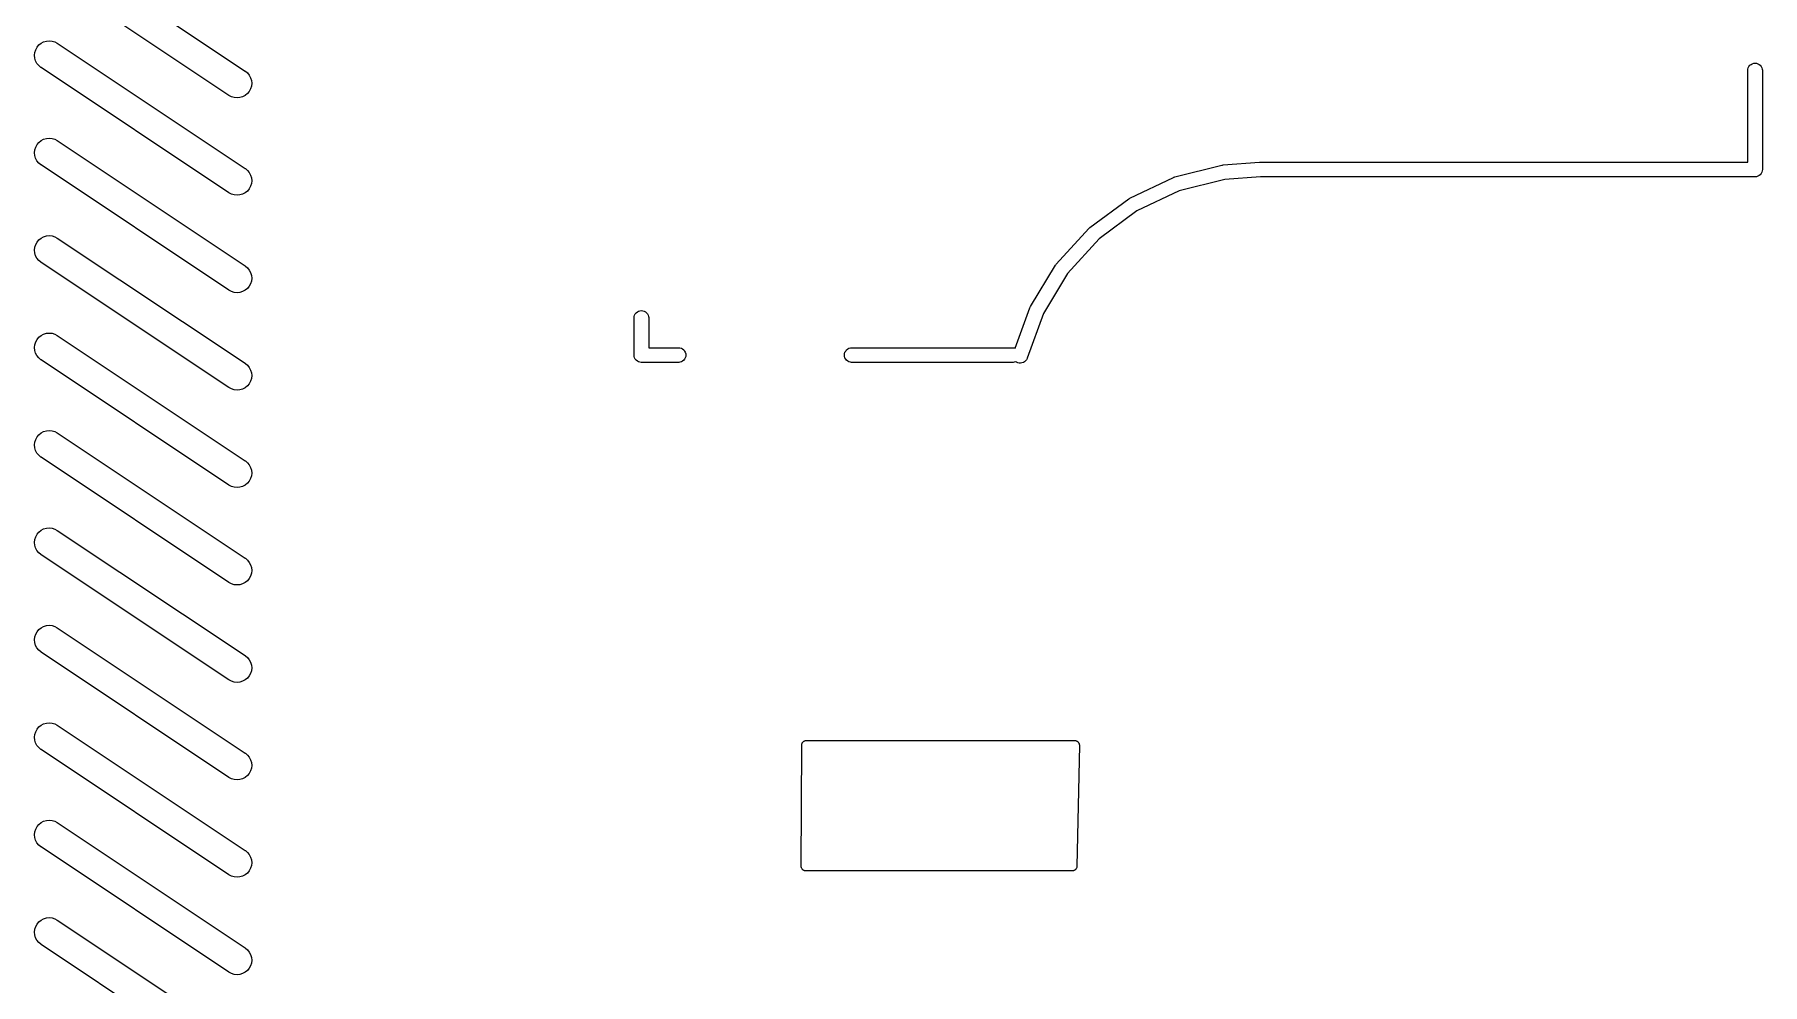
# Model space of a CAD drawing. Extents: x -13 to 127, y -89 to 15.
# Drawn here: x -12.58 to 5.16, y -62.97 to -53.23 of the extents above; entities that cross this region are included whole.
import ezdxf

# ---------------------------------------------------------------- set-up
doc = ezdxf.new("R2010")
doc.units = 0
doc.layers.add('BLACK', color=7, linetype='CONTINUOUS')

msp = doc.modelspace()

# ---------------------------------------------------------------- linework, layer by layer
at = {"layer": 'BLACK', "linetype": 'CONTINUOUS'}
for p, q in [((-12.3451, -52.3138), (-10.4165, -53.5995)), ((-10.5829, -53.8491), (-12.5115, -52.5634)), ((-12.5665, -53.3802), (-12.5525, -53.3545)), ((-12.5525, -53.3545), (-12.5338, -53.332)), ((-12.5338, -53.332), (-12.5111, -53.3135)), ((-12.5111, -53.3135), (-12.4852, -53.2998)), ((-12.4852, -53.2998), (-12.4572, -53.2914)), ((-12.4572, -53.2914), (-12.428, -53.2886)), ((-12.428, -53.2886), (-12.3989, -53.2915)), ((-12.3989, -53.2915), (-12.3709, -53.3)), ((-12.3709, -53.3), (-12.3451, -53.3138)), ((-12.3451, -53.3138), (-10.4165, -54.5995)), ((-12.5783, -53.4373), (-12.5752, -53.4082)), ((-12.5757, -53.4664), (-12.5783, -53.4373)), ((-12.5675, -53.4945), (-12.5757, -53.4664)), ((-12.5752, -53.4082), (-12.5665, -53.3802)), ((-12.5539, -53.5205), (-12.5675, -53.4945)), ((-12.5356, -53.5434), (-12.5539, -53.5205)), ((-12.5132, -53.5622), (-12.5356, -53.5434)), ((5.01038, -53.5652), (5.01734, -53.5521)), ((5.01734, -53.5521), (5.02671, -53.5407)), ((5.02671, -53.5407), (5.03813, -53.5313)), ((5.03813, -53.5313), (5.05116, -53.5244)), ((5.05116, -53.5244), (5.0653, -53.5201)), ((5.0653, -53.5201), (5.08, -53.5186)), ((5.08, -53.5186), (5.0947, -53.5201)), ((5.0947, -53.5201), (5.10884, -53.5244)), ((5.10884, -53.5244), (5.12187, -53.5313)), ((5.12187, -53.5313), (5.13329, -53.5407)), ((5.13329, -53.5407), (5.14266, -53.5521)), ((5.14266, -53.5521), (5.14962, -53.5652)), ((-12.5115, -53.5634), (-12.5132, -53.5622)), ((-10.5829, -54.8491), (-12.5115, -53.5634)), ((-10.4165, -53.5995), (-10.4148, -53.6007)), ((-10.4148, -53.6007), (-10.3924, -53.6195)), ((-10.3924, -53.6195), (-10.3741, -53.6423)), ((-10.3741, -53.6423), (-10.3605, -53.6683)), ((-10.3605, -53.6683), (-10.3523, -53.6964)), ((-10.3497, -53.7256), (-10.3528, -53.7547)), ((-10.3523, -53.6964), (-10.3497, -53.7256)), ((5.005, -53.5903), (5.00609, -53.5793)), ((5.005, -54.535), (5.005, -53.5903)), ((5.00609, -53.5793), (5.01038, -53.5652)), ((5.14962, -53.5652), (5.15391, -53.5793)), ((5.15391, -53.5793), (5.155, -53.5903)), ((5.155, -53.5903), (5.155, -54.6063)), ((-10.5571, -53.8629), (-10.5829, -53.8491)), ((-10.5291, -53.8714), (-10.5571, -53.8629)), ((-10.4999, -53.8743), (-10.5291, -53.8714)), ((-10.4708, -53.8715), (-10.4999, -53.8743)), ((-10.4428, -53.8631), (-10.4708, -53.8715)), ((-10.4169, -53.8494), (-10.4428, -53.8631)), ((-10.3942, -53.8309), (-10.4169, -53.8494)), ((-10.3755, -53.8084), (-10.3942, -53.8309)), ((-10.3615, -53.7826), (-10.3755, -53.8084)), ((-10.3528, -53.7547), (-10.3615, -53.7826)), ((-12.5783, -54.4373), (-12.5752, -54.4082)), ((-12.5757, -54.4664), (-12.5783, -54.4373)), ((-12.5752, -54.4082), (-12.5665, -54.3802)), ((-12.5665, -54.3802), (-12.5525, -54.3545)), ((-12.5525, -54.3545), (-12.5338, -54.332)), ((-12.5338, -54.332), (-12.5111, -54.3135)), ((-12.5111, -54.3135), (-12.4852, -54.2998)), ((-12.4852, -54.2998), (-12.4572, -54.2914)), ((-12.4572, -54.2914), (-12.428, -54.2886)), ((-12.428, -54.2886), (-12.3989, -54.2915)), ((-12.3989, -54.2915), (-12.3709, -54.3)), ((-12.3709, -54.3), (-12.3451, -54.3138)), ((-12.3451, -54.3138), (-10.4165, -55.5995)), ((-12.5675, -54.4945), (-12.5757, -54.4664)), ((-12.5539, -54.5205), (-12.5675, -54.4945)), ((-12.5356, -54.5434), (-12.5539, -54.5205)), ((-12.5132, -54.5622), (-12.5356, -54.5434)), ((-12.5115, -54.5634), (-12.5132, -54.5622)), ((-10.5829, -55.8491), (-12.5115, -54.5634)), ((-10.4165, -54.5995), (-10.4148, -54.6007)), ((-10.4148, -54.6007), (-10.3924, -54.6195)), ((-10.3924, -54.6195), (-10.3741, -54.6423)), ((-0.87437, -54.6859), (-0.39358, -54.5651)), ((-0.39358, -54.5651), (-0.39256, -54.5649)), ((-0.39256, -54.5649), (-0.38669, -54.5641)), ((-0.38669, -54.5641), (-0.38086, -54.5631)), ((-0.38086, -54.5631), (-0.00641, -54.5353)), ((-0.00641, -54.5353), (-0.00367, -54.535)), ((-0.00367, -54.535), (5.005, -54.535)), ((5.15536, -54.61), (5.15391, -54.6247)), ((5.155, -54.6063), (5.15536, -54.61)), ((-10.3615, -54.7826), (-10.3755, -54.8084)), ((-10.3741, -54.6423), (-10.3605, -54.6683)), ((-10.3528, -54.7547), (-10.3615, -54.7826)), ((-10.3605, -54.6683), (-10.3523, -54.6964)), ((-10.3497, -54.7256), (-10.3528, -54.7547)), ((-10.3523, -54.6964), (-10.3497, -54.7256)), ((-1.33633, -54.9026), (-0.88815, -54.6908)), ((-0.88815, -54.6908), (-0.88814, -54.6908)), ((-0.88814, -54.6908), (-0.8872, -54.6904)), ((-0.8872, -54.6904), (-0.88075, -54.6882)), ((-0.88075, -54.6882), (-0.87437, -54.6859)), ((-0.36331, -54.7122), (-0.8307, -54.8296)), ((0.00278, -54.685), (-0.36331, -54.7122)), ((5.07632, -54.685), (0.00278, -54.685)), ((5.08, -54.6854), (5.07632, -54.685)), ((5.08367, -54.685), (5.08, -54.6854)), ((5.0947, -54.6839), (5.08367, -54.685)), ((5.10884, -54.6796), (5.0947, -54.6839)), ((5.12187, -54.6727), (5.10884, -54.6796)), ((5.13329, -54.6633), (5.12187, -54.6727)), ((5.14266, -54.6519), (5.13329, -54.6633)), ((5.14962, -54.6388), (5.14266, -54.6519)), ((5.15391, -54.6247), (5.14962, -54.6388)), ((-10.5571, -54.8629), (-10.5829, -54.8491)), ((-10.5291, -54.8714), (-10.5571, -54.8629)), ((-10.4999, -54.8743), (-10.5291, -54.8714)), ((-10.4708, -54.8715), (-10.4999, -54.8743)), ((-10.4428, -54.8631), (-10.4708, -54.8715)), ((-10.4169, -54.8494), (-10.4428, -54.8631)), ((-10.3942, -54.8309), (-10.4169, -54.8494)), ((-10.3755, -54.8084), (-10.3942, -54.8309)), ((-1.7474, -55.205), (-1.3489, -54.9102)), ((-1.3489, -54.9102), (-1.34889, -54.9102)), ((-1.34889, -54.9102), (-1.34888, -54.9102)), ((-1.34888, -54.9102), (-1.34805, -54.9095)), ((-1.34805, -54.9095), (-1.3422, -54.9061)), ((-1.3422, -54.9061), (-1.33633, -54.9026)), ((-0.8307, -54.8296), (-1.26559, -55.0351)), ((-1.26559, -55.0351), (-1.65227, -55.3212)), ((-12.5338, -55.332), (-12.5111, -55.3135)), ((-12.5111, -55.3135), (-12.4852, -55.2998)), ((-12.4852, -55.2998), (-12.4572, -55.2914)), ((-12.4572, -55.2914), (-12.428, -55.2886)), ((-12.428, -55.2886), (-12.3989, -55.2915)), ((-12.3989, -55.2915), (-12.3709, -55.3)), ((-12.3709, -55.3), (-12.3451, -55.3138)), ((-12.3451, -55.3138), (-10.4165, -56.5995)), ((-2.0919, -55.5814), (-1.75826, -55.2148)), ((-1.65227, -55.3212), (-1.97601, -55.677)), ((-1.75826, -55.2148), (-1.75826, -55.2148)), ((-1.75826, -55.2148), (-1.75825, -55.2148)), ((-1.75825, -55.2148), (-1.75755, -55.214)), ((-1.75755, -55.214), (-1.75246, -55.2096)), ((-1.75246, -55.2096), (-1.7474, -55.205)), ((-12.5783, -55.4373), (-12.5752, -55.4082)), ((-12.5757, -55.4664), (-12.5783, -55.4373)), ((-12.5675, -55.4945), (-12.5757, -55.4664)), ((-12.5752, -55.4082), (-12.5665, -55.3802)), ((-12.5539, -55.5205), (-12.5675, -55.4945)), ((-12.5665, -55.3802), (-12.5525, -55.3545)), ((-12.5525, -55.3545), (-12.5338, -55.332)), ((-12.5356, -55.5434), (-12.5539, -55.5205)), ((-12.5132, -55.5622), (-12.5356, -55.5434)), ((-12.5115, -55.5634), (-12.5132, -55.5622)), ((-10.5829, -56.8491), (-12.5115, -55.5634)), ((-10.4165, -55.5995), (-10.4148, -55.6007)), ((-10.4148, -55.6007), (-10.3924, -55.6195)), ((-10.3924, -55.6195), (-10.3741, -55.6423)), ((-10.3741, -55.6423), (-10.3605, -55.6683)), ((-10.3605, -55.6683), (-10.3523, -55.6964)), ((-2.35673, -56.0176), (-2.10066, -55.5932)), ((-1.97601, -55.677), (-2.2245, -56.0888)), ((-2.10066, -55.5932), (-2.10065, -55.5932)), ((-2.10065, -55.5932), (-2.1001, -55.5923)), ((-2.10065, -55.5932), (-2.10065, -55.5932)), ((-2.1001, -55.5923), (-2.09598, -55.5869)), ((-2.09598, -55.5869), (-2.0919, -55.5814)), ((-10.5571, -55.8629), (-10.5829, -55.8491)), ((-10.4169, -55.8494), (-10.4428, -55.8631)), ((-10.3942, -55.8309), (-10.4169, -55.8494)), ((-10.3755, -55.8084), (-10.3942, -55.8309)), ((-10.3615, -55.7826), (-10.3755, -55.8084)), ((-10.3528, -55.7547), (-10.3615, -55.7826)), ((-10.3497, -55.7256), (-10.3528, -55.7547)), ((-10.3523, -55.6964), (-10.3497, -55.7256)), ((-10.5291, -55.8714), (-10.5571, -55.8629)), ((-10.4999, -55.8743), (-10.5291, -55.8714)), ((-10.4708, -55.8715), (-10.4999, -55.8743)), ((-10.4428, -55.8631), (-10.4708, -55.8715)), ((-2.51292, -56.4448), (-2.36303, -56.0309)), ((-2.36303, -56.0308), (-2.36267, -56.0299)), ((-2.36303, -56.0309), (-2.36303, -56.0308)), ((-2.36303, -56.0309), (-2.36303, -56.0309)), ((-2.36267, -56.0299), (-2.35966, -56.0238)), ((-2.35966, -56.0238), (-2.35673, -56.0176)), ((-6.425, -56.1303), (-6.42391, -56.1193)), ((-6.425, -56.5113), (-6.425, -56.1303)), ((-6.42391, -56.1193), (-6.41962, -56.1052)), ((-6.41962, -56.1052), (-6.41266, -56.0921)), ((-6.41266, -56.0921), (-6.40329, -56.0807)), ((-6.40329, -56.0807), (-6.39187, -56.0713)), ((-6.39187, -56.0713), (-6.37884, -56.0644)), ((-6.37884, -56.0644), (-6.3647, -56.0601)), ((-6.3647, -56.0601), (-6.35, -56.0586)), ((-6.35, -56.0586), (-6.3353, -56.0601)), ((-6.3353, -56.0601), (-6.32116, -56.0644)), ((-6.32116, -56.0644), (-6.30813, -56.0713)), ((-6.30813, -56.0713), (-6.29671, -56.0807)), ((-6.29671, -56.0807), (-6.28734, -56.0921)), ((-6.28734, -56.0921), (-6.28037, -56.1052)), ((-6.28037, -56.1052), (-6.27609, -56.1193)), ((-6.27609, -56.1193), (-6.275, -56.1303)), ((-6.275, -56.1303), (-6.275, -56.44)), ((-2.2245, -56.0888), (-2.39075, -56.548)), ((-12.5752, -56.4082), (-12.5665, -56.3802)), ((-12.5665, -56.3802), (-12.5525, -56.3545)), ((-12.5525, -56.3545), (-12.5338, -56.332)), ((-12.5338, -56.332), (-12.5111, -56.3135)), ((-12.5111, -56.3135), (-12.4852, -56.2998)), ((-12.4852, -56.2998), (-12.4572, -56.2914)), ((-12.4572, -56.2914), (-12.428, -56.2886)), ((-12.428, -56.2886), (-12.3989, -56.2915)), ((-12.3989, -56.2915), (-12.3709, -56.3)), ((-12.3709, -56.3), (-12.3451, -56.3138)), ((-12.3451, -56.3138), (-10.4165, -57.5995)), ((-12.5783, -56.4373), (-12.5752, -56.4082)), ((-12.5757, -56.4664), (-12.5783, -56.4373)), ((-12.5675, -56.4945), (-12.5757, -56.4664)), ((-12.5539, -56.5205), (-12.5675, -56.4945)), ((-12.5356, -56.5434), (-12.5539, -56.5205)), ((-12.5132, -56.5622), (-12.5356, -56.5434)), ((-12.5115, -56.5634), (-12.5132, -56.5622)), ((-10.5829, -57.8491), (-12.5115, -56.5634)), ((-6.42536, -56.515), (-6.425, -56.5113)), ((-6.42391, -56.5297), (-6.42536, -56.515)), ((-6.41962, -56.5438), (-6.42391, -56.5297)), ((-6.41266, -56.5569), (-6.41962, -56.5438)), ((-6.40329, -56.5683), (-6.41266, -56.5569)), ((-6.39187, -56.5777), (-6.40329, -56.5683)), ((-6.275, -56.44), (-5.96532, -56.44)), ((-5.96532, -56.44), (-5.9543, -56.4411)), ((-5.9543, -56.4411), (-5.94016, -56.4454)), ((-5.94016, -56.4454), (-5.92713, -56.4523)), ((-5.92713, -56.4523), (-5.91571, -56.4617)), ((-5.91571, -56.5683), (-5.92713, -56.5777)), ((-5.91571, -56.4617), (-5.90634, -56.4731)), ((-5.90634, -56.5569), (-5.91571, -56.5683)), ((-5.90634, -56.4731), (-5.89938, -56.4862)), ((-5.89938, -56.5438), (-5.90634, -56.5569)), ((-5.89938, -56.4862), (-5.89509, -56.5003)), ((-5.89509, -56.5297), (-5.89938, -56.5438)), ((-5.89509, -56.5003), (-5.89364, -56.515)), ((-5.89364, -56.515), (-5.89509, -56.5297)), ((-4.26636, -56.515), (-4.26491, -56.5003)), ((-4.26491, -56.5297), (-4.26636, -56.515)), ((-4.26491, -56.5003), (-4.26063, -56.4862)), ((-4.26063, -56.5438), (-4.26491, -56.5297)), ((-4.26063, -56.4862), (-4.25366, -56.4731)), ((-4.25366, -56.5569), (-4.26063, -56.5438)), ((-4.25366, -56.4731), (-4.24429, -56.4617)), ((-4.24429, -56.5683), (-4.25366, -56.5569)), ((-4.24429, -56.4617), (-4.23287, -56.4523)), ((-4.23287, -56.5777), (-4.24429, -56.5683)), ((-4.23287, -56.4523), (-4.21984, -56.4454)), ((-4.21984, -56.4454), (-4.2057, -56.4411)), ((-4.2057, -56.4411), (-4.19468, -56.44)), ((-4.19468, -56.44), (-2.53632, -56.44)), ((-2.53632, -56.44), (-2.5253, -56.4411)), ((-2.5253, -56.4411), (-2.51292, -56.4448)), ((-2.3976, -56.5621), (-2.40651, -56.5737)), ((-2.39111, -56.549), (-2.3976, -56.5621)), ((-2.39075, -56.548), (-2.39111, -56.549)), ((-10.4165, -56.5995), (-10.4148, -56.6007)), ((-10.4148, -56.6007), (-10.3924, -56.6195)), ((-10.3924, -56.6195), (-10.3741, -56.6423)), ((-10.3741, -56.6423), (-10.3605, -56.6683)), ((-10.3605, -56.6683), (-10.3523, -56.6964)), ((-10.3497, -56.7256), (-10.3528, -56.7547)), ((-10.3523, -56.6964), (-10.3497, -56.7256)), ((-6.37884, -56.5846), (-6.39187, -56.5777)), ((-6.3647, -56.5889), (-6.37884, -56.5846)), ((-6.35367, -56.59), (-6.3647, -56.5889)), ((-6.35, -56.5904), (-6.35367, -56.59)), ((-6.34632, -56.59), (-6.35, -56.5904)), ((-5.96532, -56.59), (-6.34632, -56.59)), ((-5.9543, -56.5889), (-5.96532, -56.59)), ((-5.94016, -56.5846), (-5.9543, -56.5889)), ((-5.92713, -56.5777), (-5.94016, -56.5846)), ((-4.21984, -56.5846), (-4.23287, -56.5777)), ((-4.2057, -56.5889), (-4.21984, -56.5846)), ((-4.19468, -56.59), (-4.2057, -56.5889)), ((-2.53632, -56.59), (-4.19468, -56.59)), ((-2.5253, -56.5889), (-2.53632, -56.59)), ((-2.51116, -56.5846), (-2.5253, -56.5889)), ((-2.5063, -56.582), (-2.51116, -56.5846)), ((-2.50046, -56.5864), (-2.5063, -56.582)), ((-2.48729, -56.5928), (-2.50046, -56.5864)), ((-2.47313, -56.5966), (-2.48729, -56.5928)), ((-2.45852, -56.5974), (-2.47313, -56.5966)), ((-2.44402, -56.5955), (-2.45852, -56.5974)), ((-2.43017, -56.5907), (-2.44402, -56.5955)), ((-2.4175, -56.5834), (-2.43017, -56.5907)), ((-2.40651, -56.5737), (-2.4175, -56.5834)), ((-10.5571, -56.8629), (-10.5829, -56.8491)), ((-10.5291, -56.8714), (-10.5571, -56.8629)), ((-10.4999, -56.8743), (-10.5291, -56.8714)), ((-10.4708, -56.8715), (-10.4999, -56.8743)), ((-10.4428, -56.8631), (-10.4708, -56.8715)), ((-10.4169, -56.8494), (-10.4428, -56.8631)), ((-10.3942, -56.8309), (-10.4169, -56.8494)), ((-10.3755, -56.8084), (-10.3942, -56.8309)), ((-10.3615, -56.7826), (-10.3755, -56.8084)), ((-10.3528, -56.7547), (-10.3615, -56.7826)), ((-12.5783, -57.4373), (-12.5752, -57.4082)), ((-12.5757, -57.4664), (-12.5783, -57.4373)), ((-12.5752, -57.4082), (-12.5665, -57.3802)), ((-12.5665, -57.3802), (-12.5525, -57.3545)), ((-12.5525, -57.3545), (-12.5338, -57.332)), ((-12.5338, -57.332), (-12.5111, -57.3135)), ((-12.5111, -57.3135), (-12.4852, -57.2998)), ((-12.4852, -57.2998), (-12.4572, -57.2914)), ((-12.4572, -57.2914), (-12.428, -57.2886)), ((-12.428, -57.2886), (-12.3989, -57.2915)), ((-12.3989, -57.2915), (-12.3709, -57.3)), ((-12.3709, -57.3), (-12.3451, -57.3138)), ((-12.3451, -57.3138), (-10.4165, -58.5995)), ((-12.5675, -57.4945), (-12.5757, -57.4664)), ((-12.5539, -57.5205), (-12.5675, -57.4945)), ((-12.5356, -57.5434), (-12.5539, -57.5205)), ((-12.5132, -57.5622), (-12.5356, -57.5434)), ((-12.5115, -57.5634), (-12.5132, -57.5622)), ((-10.5829, -58.8491), (-12.5115, -57.5634)), ((-10.4165, -57.5995), (-10.4148, -57.6007)), ((-10.4148, -57.6007), (-10.3924, -57.6195)), ((-10.3924, -57.6195), (-10.3741, -57.6423)), ((-10.3755, -57.8084), (-10.3942, -57.8309)), ((-10.3615, -57.7826), (-10.3755, -57.8084)), ((-10.3741, -57.6423), (-10.3605, -57.6683)), ((-10.3528, -57.7547), (-10.3615, -57.7826)), ((-10.3605, -57.6683), (-10.3523, -57.6964)), ((-10.3497, -57.7256), (-10.3528, -57.7547)), ((-10.3523, -57.6964), (-10.3497, -57.7256)), ((-10.5571, -57.8629), (-10.5829, -57.8491)), ((-10.5291, -57.8714), (-10.5571, -57.8629)), ((-10.4999, -57.8743), (-10.5291, -57.8714)), ((-10.4708, -57.8715), (-10.4999, -57.8743)), ((-10.4428, -57.8631), (-10.4708, -57.8715)), ((-10.4169, -57.8494), (-10.4428, -57.8631)), ((-10.3942, -57.8309), (-10.4169, -57.8494)), ((-12.5525, -58.3545), (-12.5338, -58.332)), ((-12.5338, -58.332), (-12.5111, -58.3135)), ((-12.5111, -58.3135), (-12.4852, -58.2998)), ((-12.4852, -58.2998), (-12.4572, -58.2914)), ((-12.4572, -58.2914), (-12.428, -58.2886)), ((-12.428, -58.2886), (-12.3989, -58.2915)), ((-12.3989, -58.2915), (-12.3709, -58.3)), ((-12.3709, -58.3), (-12.3451, -58.3138)), ((-12.3451, -58.3138), (-10.4165, -59.5995)), ((-12.5783, -58.4373), (-12.5752, -58.4082)), ((-12.5757, -58.4664), (-12.5783, -58.4373)), ((-12.5675, -58.4945), (-12.5757, -58.4664)), ((-12.5752, -58.4082), (-12.5665, -58.3802)), ((-12.5539, -58.5205), (-12.5675, -58.4945)), ((-12.5665, -58.3802), (-12.5525, -58.3545)), ((-12.5356, -58.5434), (-12.5539, -58.5205)), ((-12.5132, -58.5622), (-12.5356, -58.5434)), ((-12.5115, -58.5634), (-12.5132, -58.5622)), ((-10.5829, -59.8491), (-12.5115, -58.5634)), ((-10.4165, -58.5995), (-10.4148, -58.6007)), ((-10.4148, -58.6007), (-10.3924, -58.6195)), ((-10.3924, -58.6195), (-10.3741, -58.6423)), ((-10.3741, -58.6423), (-10.3605, -58.6683)), ((-10.3605, -58.6683), (-10.3523, -58.6964)), ((-10.3523, -58.6964), (-10.3497, -58.7256)), ((-10.5571, -58.8629), (-10.5829, -58.8491)), ((-10.5291, -58.8714), (-10.5571, -58.8629)), ((-10.4999, -58.8743), (-10.5291, -58.8714)), ((-10.4708, -58.8715), (-10.4999, -58.8743)), ((-10.4428, -58.8631), (-10.4708, -58.8715)), ((-10.4169, -58.8494), (-10.4428, -58.8631)), ((-10.3942, -58.8309), (-10.4169, -58.8494)), ((-10.3755, -58.8084), (-10.3942, -58.8309)), ((-10.3615, -58.7826), (-10.3755, -58.8084)), ((-10.3528, -58.7547), (-10.3615, -58.7826)), ((-10.3497, -58.7256), (-10.3528, -58.7547)), ((-12.5752, -59.4082), (-12.5665, -59.3802)), ((-12.5665, -59.3802), (-12.5525, -59.3545)), ((-12.5525, -59.3545), (-12.5338, -59.332)), ((-12.5338, -59.332), (-12.5111, -59.3135)), ((-12.5111, -59.3135), (-12.4852, -59.2998)), ((-12.4852, -59.2998), (-12.4572, -59.2914)), ((-12.4572, -59.2914), (-12.428, -59.2886)), ((-12.428, -59.2886), (-12.3989, -59.2915)), ((-12.3989, -59.2915), (-12.3709, -59.3)), ((-12.3709, -59.3), (-12.3451, -59.3138)), ((-12.3451, -59.3138), (-10.4165, -60.5995)), ((-12.5783, -59.4373), (-12.5752, -59.4082)), ((-12.5757, -59.4664), (-12.5783, -59.4373)), ((-12.5675, -59.4945), (-12.5757, -59.4664)), ((-12.5539, -59.5205), (-12.5675, -59.4945)), ((-12.5356, -59.5434), (-12.5539, -59.5205)), ((-12.5132, -59.5622), (-12.5356, -59.5434)), ((-12.5115, -59.5634), (-12.5132, -59.5622)), ((-10.5829, -60.8491), (-12.5115, -59.5634)), ((-10.4165, -59.5995), (-10.4148, -59.6007)), ((-10.4148, -59.6007), (-10.3924, -59.6195)), ((-10.3924, -59.6195), (-10.3741, -59.6423)), ((-10.3741, -59.6423), (-10.3605, -59.6683)), ((-10.3528, -59.7547), (-10.3615, -59.7826)), ((-10.3605, -59.6683), (-10.3523, -59.6964)), ((-10.3497, -59.7256), (-10.3528, -59.7547)), ((-10.3523, -59.6964), (-10.3497, -59.7256)), ((-10.5571, -59.8629), (-10.5829, -59.8491)), ((-10.5291, -59.8714), (-10.5571, -59.8629)), ((-10.4999, -59.8743), (-10.5291, -59.8714)), ((-10.4708, -59.8715), (-10.4999, -59.8743)), ((-10.4428, -59.8631), (-10.4708, -59.8715)), ((-10.4169, -59.8494), (-10.4428, -59.8631)), ((-10.3942, -59.8309), (-10.4169, -59.8494)), ((-10.3755, -59.8084), (-10.3942, -59.8309)), ((-10.3615, -59.7826), (-10.3755, -59.8084)), ((-12.4852, -60.2998), (-12.4572, -60.2914)), ((-12.4572, -60.2914), (-12.428, -60.2886)), ((-12.428, -60.2886), (-12.3989, -60.2915)), ((-12.3989, -60.2915), (-12.3709, -60.3)), ((-12.5783, -60.4373), (-12.5752, -60.4082)), ((-12.5757, -60.4664), (-12.5783, -60.4373)), ((-12.5675, -60.4945), (-12.5757, -60.4664)), ((-12.5752, -60.4082), (-12.5665, -60.3802)), ((-12.5665, -60.3802), (-12.5525, -60.3545)), ((-12.5525, -60.3545), (-12.5338, -60.332)), ((-12.5338, -60.332), (-12.5111, -60.3135)), ((-12.5111, -60.3135), (-12.4852, -60.2998)), ((-12.3709, -60.3), (-12.3451, -60.3138)), ((-12.3451, -60.3138), (-10.4165, -61.5995)), ((-4.66918, -60.4723), (-4.66471, -60.471)), ((-4.66471, -60.471), (-4.66443, -60.4709)), ((-4.66443, -60.4709), (-4.66417, -60.4708)), ((-4.66417, -60.4708), (-4.65963, -60.4705)), ((-4.65963, -60.4705), (-4.655, -60.47)), ((-4.655, -60.47), (-1.905, -60.47)), ((-1.905, -60.47), (-1.9043, -60.47)), ((-1.9043, -60.47), (-1.90398, -60.47)), ((-1.90398, -60.47), (-1.90364, -60.47)), ((-1.90364, -60.47), (-1.8991, -60.4706)), ((-1.8991, -60.4706), (-1.8946, -60.4711)), ((-1.8946, -60.4711), (-1.89429, -60.4712)), ((-1.89429, -60.4712), (-1.89396, -60.4712)), ((-1.89396, -60.4712), (-1.88965, -60.4727)), ((-12.5539, -60.5205), (-12.5675, -60.4945)), ((-12.5356, -60.5434), (-12.5539, -60.5205)), ((-12.5132, -60.5622), (-12.5356, -60.5434)), ((-12.5115, -60.5634), (-12.5132, -60.5622)), ((-10.5829, -61.8491), (-12.5115, -60.5634)), ((-10.4165, -60.5995), (-10.4148, -60.6007)), ((-10.4148, -60.6007), (-10.3924, -60.6195)), ((-10.3924, -60.6195), (-10.3741, -60.6423)), ((-10.3741, -60.6423), (-10.3605, -60.6683)), ((-4.71, -61.7598), (-4.705, -60.5198)), ((-4.705, -60.5196), (-4.70499, -60.5191)), ((-4.705, -60.5197), (-4.705, -60.5196)), ((-4.705, -60.5198), (-4.705, -60.5197)), ((-4.705, -60.5197), (-4.705, -60.5197)), ((-4.70499, -60.5191), (-4.70446, -60.5145)), ((-4.70446, -60.5145), (-4.70398, -60.5099)), ((-4.70398, -60.5099), (-4.7039, -60.5097)), ((-4.7039, -60.5097), (-4.70386, -60.5094)), ((-4.70386, -60.5094), (-4.70246, -60.505)), ((-4.70246, -60.505), (-4.70109, -60.5006)), ((-4.70109, -60.5006), (-4.70096, -60.5004)), ((-4.70096, -60.5004), (-4.70088, -60.5001)), ((-4.70088, -60.5001), (-4.69864, -60.4961)), ((-4.69864, -60.4961), (-4.69645, -60.492)), ((-4.69645, -60.492), (-4.69628, -60.4918)), ((-4.69628, -60.4918), (-4.69614, -60.4916)), ((-4.69614, -60.4916), (-4.69317, -60.4881)), ((-4.69317, -60.4881), (-4.69023, -60.4845)), ((-4.69023, -60.4845), (-4.69002, -60.4843)), ((-4.69002, -60.4843), (-4.68984, -60.4841)), ((-4.68984, -60.4841), (-4.68626, -60.4813)), ((-4.68626, -60.4813), (-4.68267, -60.4784)), ((-4.68267, -60.4784), (-4.68242, -60.4782)), ((-4.68242, -60.4782), (-4.68221, -60.4781)), ((-4.68221, -60.4781), (-4.67815, -60.476)), ((-4.67815, -60.476), (-4.67405, -60.4738)), ((-4.67405, -60.4738), (-4.67379, -60.4737)), ((-4.67379, -60.4737), (-4.67354, -60.4736)), ((-4.67354, -60.4736), (-4.66918, -60.4723)), ((-1.88965, -60.4727), (-1.8853, -60.474)), ((-1.8853, -60.474), (-1.88501, -60.4742)), ((-1.88501, -60.4742), (-1.8847, -60.4743)), ((-1.8847, -60.4743), (-1.88074, -60.4765)), ((-1.88074, -60.4765), (-1.87675, -60.4787)), ((-1.85501, -60.521), (-1.88001, -61.761)), ((-1.87675, -60.4787), (-1.8765, -60.479)), ((-1.8765, -60.479), (-1.87621, -60.4791)), ((-1.87621, -60.4791), (-1.87273, -60.4821)), ((-1.87273, -60.4821), (-1.86928, -60.485)), ((-1.86928, -60.485), (-1.86907, -60.4853)), ((-1.86907, -60.4853), (-1.86882, -60.4855)), ((-1.86882, -60.4855), (-1.86599, -60.4891)), ((-1.86599, -60.4891), (-1.86316, -60.4926)), ((-1.86316, -60.4926), (-1.86301, -60.4929)), ((-1.86301, -60.4929), (-1.8628, -60.4932)), ((-1.8628, -60.4932), (-1.86074, -60.4973)), ((-1.86074, -60.4973), (-1.85864, -60.5013)), ((-1.85864, -60.5013), (-1.85855, -60.5016)), ((-1.85855, -60.5016), (-1.8584, -60.5019)), ((-1.8584, -60.5019), (-1.85716, -60.5063)), ((-1.85716, -60.5063), (-1.85589, -60.5106)), ((-1.85589, -60.5106), (-1.85586, -60.511)), ((-1.85586, -60.511), (-1.85577, -60.5113)), ((-1.85577, -60.5113), (-1.85541, -60.5158)), ((-1.85541, -60.5158), (-1.855, -60.5203)), ((-1.855, -60.5203), (-1.85504, -60.5207)), ((-1.85504, -60.5207), (-1.85501, -60.521)), ((-10.3755, -60.8084), (-10.3942, -60.8309)), ((-10.3615, -60.7826), (-10.3755, -60.8084)), ((-10.3528, -60.7547), (-10.3615, -60.7826)), ((-10.3605, -60.6683), (-10.3523, -60.6964)), ((-10.3497, -60.7256), (-10.3528, -60.7547)), ((-10.3523, -60.6964), (-10.3497, -60.7256)), ((-10.5571, -60.8629), (-10.5829, -60.8491)), ((-10.5291, -60.8714), (-10.5571, -60.8629)), ((-10.4999, -60.8743), (-10.5291, -60.8714)), ((-10.4708, -60.8715), (-10.4999, -60.8743)), ((-10.4428, -60.8631), (-10.4708, -60.8715)), ((-10.4169, -60.8494), (-10.4428, -60.8631)), ((-10.3942, -60.8309), (-10.4169, -60.8494)), ((-12.5665, -61.3802), (-12.5525, -61.3545)), ((-12.5525, -61.3545), (-12.5338, -61.332)), ((-12.5338, -61.332), (-12.5111, -61.3135)), ((-12.5111, -61.3135), (-12.4852, -61.2998)), ((-12.4852, -61.2998), (-12.4572, -61.2914)), ((-12.4572, -61.2914), (-12.428, -61.2886)), ((-12.428, -61.2886), (-12.3989, -61.2915)), ((-12.3989, -61.2915), (-12.3709, -61.3)), ((-12.3709, -61.3), (-12.3451, -61.3138)), ((-12.3451, -61.3138), (-10.4165, -62.5995)), ((-12.5783, -61.4373), (-12.5752, -61.4082)), ((-12.5757, -61.4664), (-12.5783, -61.4373)), ((-12.5675, -61.4945), (-12.5757, -61.4664)), ((-12.5752, -61.4082), (-12.5665, -61.3802)), ((-12.5539, -61.5205), (-12.5675, -61.4945)), ((-12.5356, -61.5434), (-12.5539, -61.5205)), ((-12.5132, -61.5622), (-12.5356, -61.5434)), ((-12.5115, -61.5634), (-12.5132, -61.5622)), ((-10.5829, -62.8491), (-12.5115, -61.5634)), ((-10.4165, -61.5995), (-10.4148, -61.6007)), ((-10.4148, -61.6007), (-10.3924, -61.6195)), ((-10.3924, -61.6195), (-10.3741, -61.6423)), ((-10.3741, -61.6423), (-10.3605, -61.6683)), ((-10.3605, -61.6683), (-10.3523, -61.6964)), ((-10.3523, -61.6964), (-10.3497, -61.7256)), ((-10.5571, -61.8629), (-10.5829, -61.8491)), ((-10.5291, -61.8714), (-10.5571, -61.8629)), ((-10.4999, -61.8743), (-10.5291, -61.8714)), ((-10.4708, -61.8715), (-10.4999, -61.8743)), ((-10.4428, -61.8631), (-10.4708, -61.8715)), ((-10.4169, -61.8494), (-10.4428, -61.8631)), ((-10.3942, -61.8309), (-10.4169, -61.8494)), ((-10.3755, -61.8084), (-10.3942, -61.8309)), ((-10.3615, -61.7826), (-10.3755, -61.8084)), ((-10.3528, -61.7547), (-10.3615, -61.7826)), ((-10.3497, -61.7256), (-10.3528, -61.7547)), ((-4.70955, -61.7646), (-4.71, -61.7598)), ((-4.70911, -61.7694), (-4.70955, -61.7646)), ((-4.70909, -61.7694), (-4.70911, -61.7694)), ((-4.70909, -61.7695), (-4.70909, -61.7694)), ((-4.7077, -61.7742), (-4.70909, -61.7695)), ((-4.70636, -61.7787), (-4.7077, -61.7742)), ((-4.70632, -61.7788), (-4.70636, -61.7787)), ((-4.7063, -61.7789), (-4.70632, -61.7788)), ((-4.70407, -61.7831), (-4.7063, -61.7789)), ((-4.70184, -61.7874), (-4.70407, -61.7831)), ((-4.70179, -61.7874), (-4.70184, -61.7874)), ((-4.70176, -61.7875), (-4.70179, -61.7874)), ((-4.69861, -61.7914), (-4.70176, -61.7875)), ((-4.69572, -61.795), (-4.69861, -61.7914)), ((-4.69567, -61.795), (-4.69572, -61.795)), ((-4.69562, -61.7951), (-4.69567, -61.795)), ((-4.69177, -61.7983), (-4.69562, -61.7951)), ((-4.68825, -61.8013), (-4.69177, -61.7983)), ((-4.68818, -61.8013), (-4.68825, -61.8013)), ((-4.68813, -61.8013), (-4.68818, -61.8013)), ((-4.68394, -61.8036), (-4.68813, -61.8013)), ((-4.6797, -61.806), (-4.68394, -61.8036)), ((-4.67962, -61.806), (-4.6797, -61.806)), ((-4.67956, -61.806), (-4.67962, -61.806)), ((-4.67503, -61.8074), (-4.67956, -61.806)), ((-4.6704, -61.8089), (-4.67503, -61.8074)), ((-4.67032, -61.8089), (-4.6704, -61.8089)), ((-4.67025, -61.8089), (-4.67032, -61.8089)), ((-4.66536, -61.8095), (-4.67025, -61.8089)), ((-4.6607, -61.81), (-4.66536, -61.8095)), ((-4.66056, -61.81), (-4.6607, -61.81)), ((-4.66055, -61.81), (-4.66056, -61.81)), ((-4.66054, -61.81), (-4.66055, -61.81)), ((-4.66, -61.81), (-4.66054, -61.81)), ((-1.93, -61.81), (-4.66, -61.81)), ((-1.92581, -61.8096), (-1.93, -61.81)), ((-1.92162, -61.8093), (-1.92581, -61.8096)), ((-1.92097, -61.8091), (-1.92162, -61.8093)), ((-1.92029, -61.809), (-1.92097, -61.8091)), ((-1.91625, -61.8078), (-1.92029, -61.809)), ((-1.91221, -61.8067), (-1.91625, -61.8078)), ((-1.9116, -61.8064), (-1.91221, -61.8067)), ((-1.91095, -61.8062), (-1.9116, -61.8064)), ((-1.90722, -61.8042), (-1.91095, -61.8062)), ((-1.90347, -61.8024), (-1.90722, -61.8042)), ((-1.90293, -61.802), (-1.90347, -61.8024)), ((-1.90233, -61.8016), (-1.90293, -61.802)), ((-1.89906, -61.799), (-1.90233, -61.8016)), ((-1.89574, -61.7964), (-1.89906, -61.799)), ((-1.8953, -61.7959), (-1.89574, -61.7964)), ((-1.89477, -61.7955), (-1.8953, -61.7959)), ((-1.89208, -61.7922), (-1.89477, -61.7955)), ((-1.88932, -61.7891), (-1.89208, -61.7922)), ((-1.88898, -61.7885), (-1.88932, -61.7891)), ((-1.88855, -61.788), (-1.88898, -61.7885)), ((-1.88655, -61.7843), (-1.88855, -61.788)), ((-1.88445, -61.7806), (-1.88655, -61.7843)), ((-1.88423, -61.78), (-1.88445, -61.7806)), ((-1.88391, -61.7794), (-1.88423, -61.78)), ((-1.88267, -61.7754), (-1.88391, -61.7794)), ((-1.88131, -61.7714), (-1.88267, -61.7754)), ((-1.88122, -61.7707), (-1.88131, -61.7714)), ((-1.88102, -61.7701), (-1.88122, -61.7707)), ((-1.88058, -61.7659), (-1.88102, -61.7701)), ((-1.88003, -61.7617), (-1.88058, -61.7659)), ((-1.88001, -61.761), (-1.88003, -61.7617)), ((-12.5783, -62.4373), (-12.5752, -62.4082)), ((-12.5752, -62.4082), (-12.5665, -62.3802)), ((-12.5665, -62.3802), (-12.5525, -62.3545)), ((-12.5525, -62.3545), (-12.5338, -62.332)), ((-12.5338, -62.332), (-12.5111, -62.3135)), ((-12.5111, -62.3135), (-12.4852, -62.2998)), ((-12.4852, -62.2998), (-12.4572, -62.2914)), ((-12.4572, -62.2914), (-12.428, -62.2886)), ((-12.428, -62.2886), (-12.3989, -62.2915)), ((-12.3989, -62.2915), (-12.3709, -62.3)), ((-12.3709, -62.3), (-12.3451, -62.3138)), ((-12.3451, -62.3138), (-10.4165, -63.5995)), ((-12.5757, -62.4664), (-12.5783, -62.4373)), ((-12.5675, -62.4945), (-12.5757, -62.4664)), ((-12.5539, -62.5205), (-12.5675, -62.4945)), ((-12.5356, -62.5434), (-12.5539, -62.5205)), ((-12.5132, -62.5622), (-12.5356, -62.5434)), ((-12.5115, -62.5634), (-12.5132, -62.5622)), ((-10.5829, -63.8491), (-12.5115, -62.5634)), ((-10.4165, -62.5995), (-10.4148, -62.6007)), ((-10.4148, -62.6007), (-10.3924, -62.6195)), ((-10.3924, -62.6195), (-10.3741, -62.6423)), ((-10.3741, -62.6423), (-10.3605, -62.6683)), ((-10.3528, -62.7547), (-10.3615, -62.7826)), ((-10.3605, -62.6683), (-10.3523, -62.6964)), ((-10.3497, -62.7256), (-10.3528, -62.7547)), ((-10.3523, -62.6964), (-10.3497, -62.7256)), ((-10.5571, -62.8629), (-10.5829, -62.8491)), ((-10.5291, -62.8714), (-10.5571, -62.8629)), ((-10.4999, -62.8743), (-10.5291, -62.8714)), ((-10.4708, -62.8715), (-10.4999, -62.8743)), ((-10.4428, -62.8631), (-10.4708, -62.8715)), ((-10.4169, -62.8494), (-10.4428, -62.8631)), ((-10.3942, -62.8309), (-10.4169, -62.8494)), ((-10.3755, -62.8084), (-10.3942, -62.8309)), ((-10.3615, -62.7826), (-10.3755, -62.8084))]:
    msp.add_line(p, q, dxfattribs=at)

doc.saveas('drawing.dxf')
